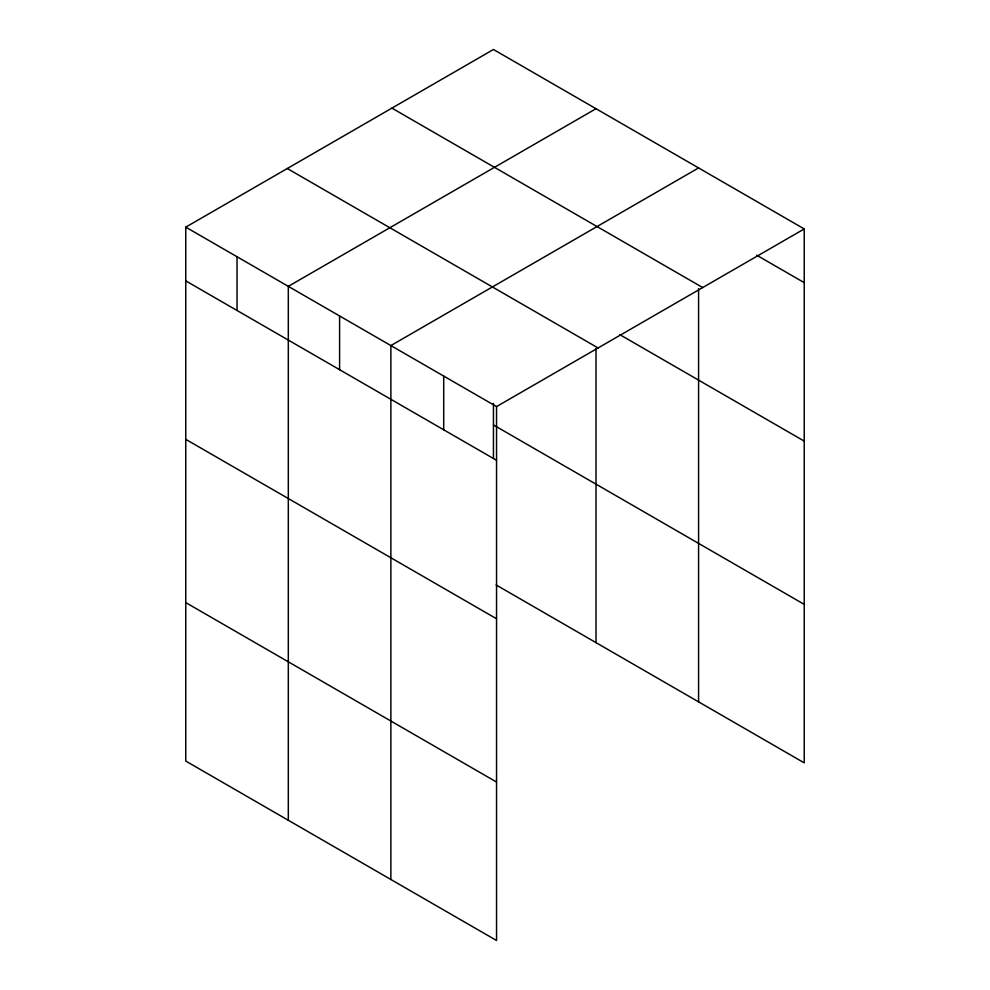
<?xml version="1.0" encoding="UTF-8"?>
<svg xmlns="http://www.w3.org/2000/svg" width="990" height="990" viewBox="0 0 990 990"><rect width="100%" height="100%" fill="white"/><g stroke="black" fill="none" stroke-linecap="round" stroke-linejoin="round"><path stroke-width="1.49" d="M698.581 288.696L698.581 701.848M185.761 227.143L496.547 406.581L496.547 940.5L185.761 761.062L185.761 227.143L493.453 49.5L804.239 228.938L804.239 762.857L496.089 584.942M596.017 108.714L288.313 286.358L288.313 820.277M698.581 167.929L390.877 345.572L390.877 879.491M496.547 406.581L804.239 228.938M756.694 255.197L804.239 282.657M391.916 108.12L702.702 287.558M619.678 334.571L804.239 441.119M287.298 168.523L598.084 347.96M493.453 424.957L804.239 604.383M185.761 280.875L496.547 460.3M185.761 439.337L496.547 618.762M185.761 602.601L496.547 782.038M596.017 348.629L596.017 642.634M493.453 403.388L493.453 458.481M443.706 376.076L443.706 429.796M339.595 315.971L339.595 369.691M237.031 256.757L237.031 310.476"/></g></svg>
